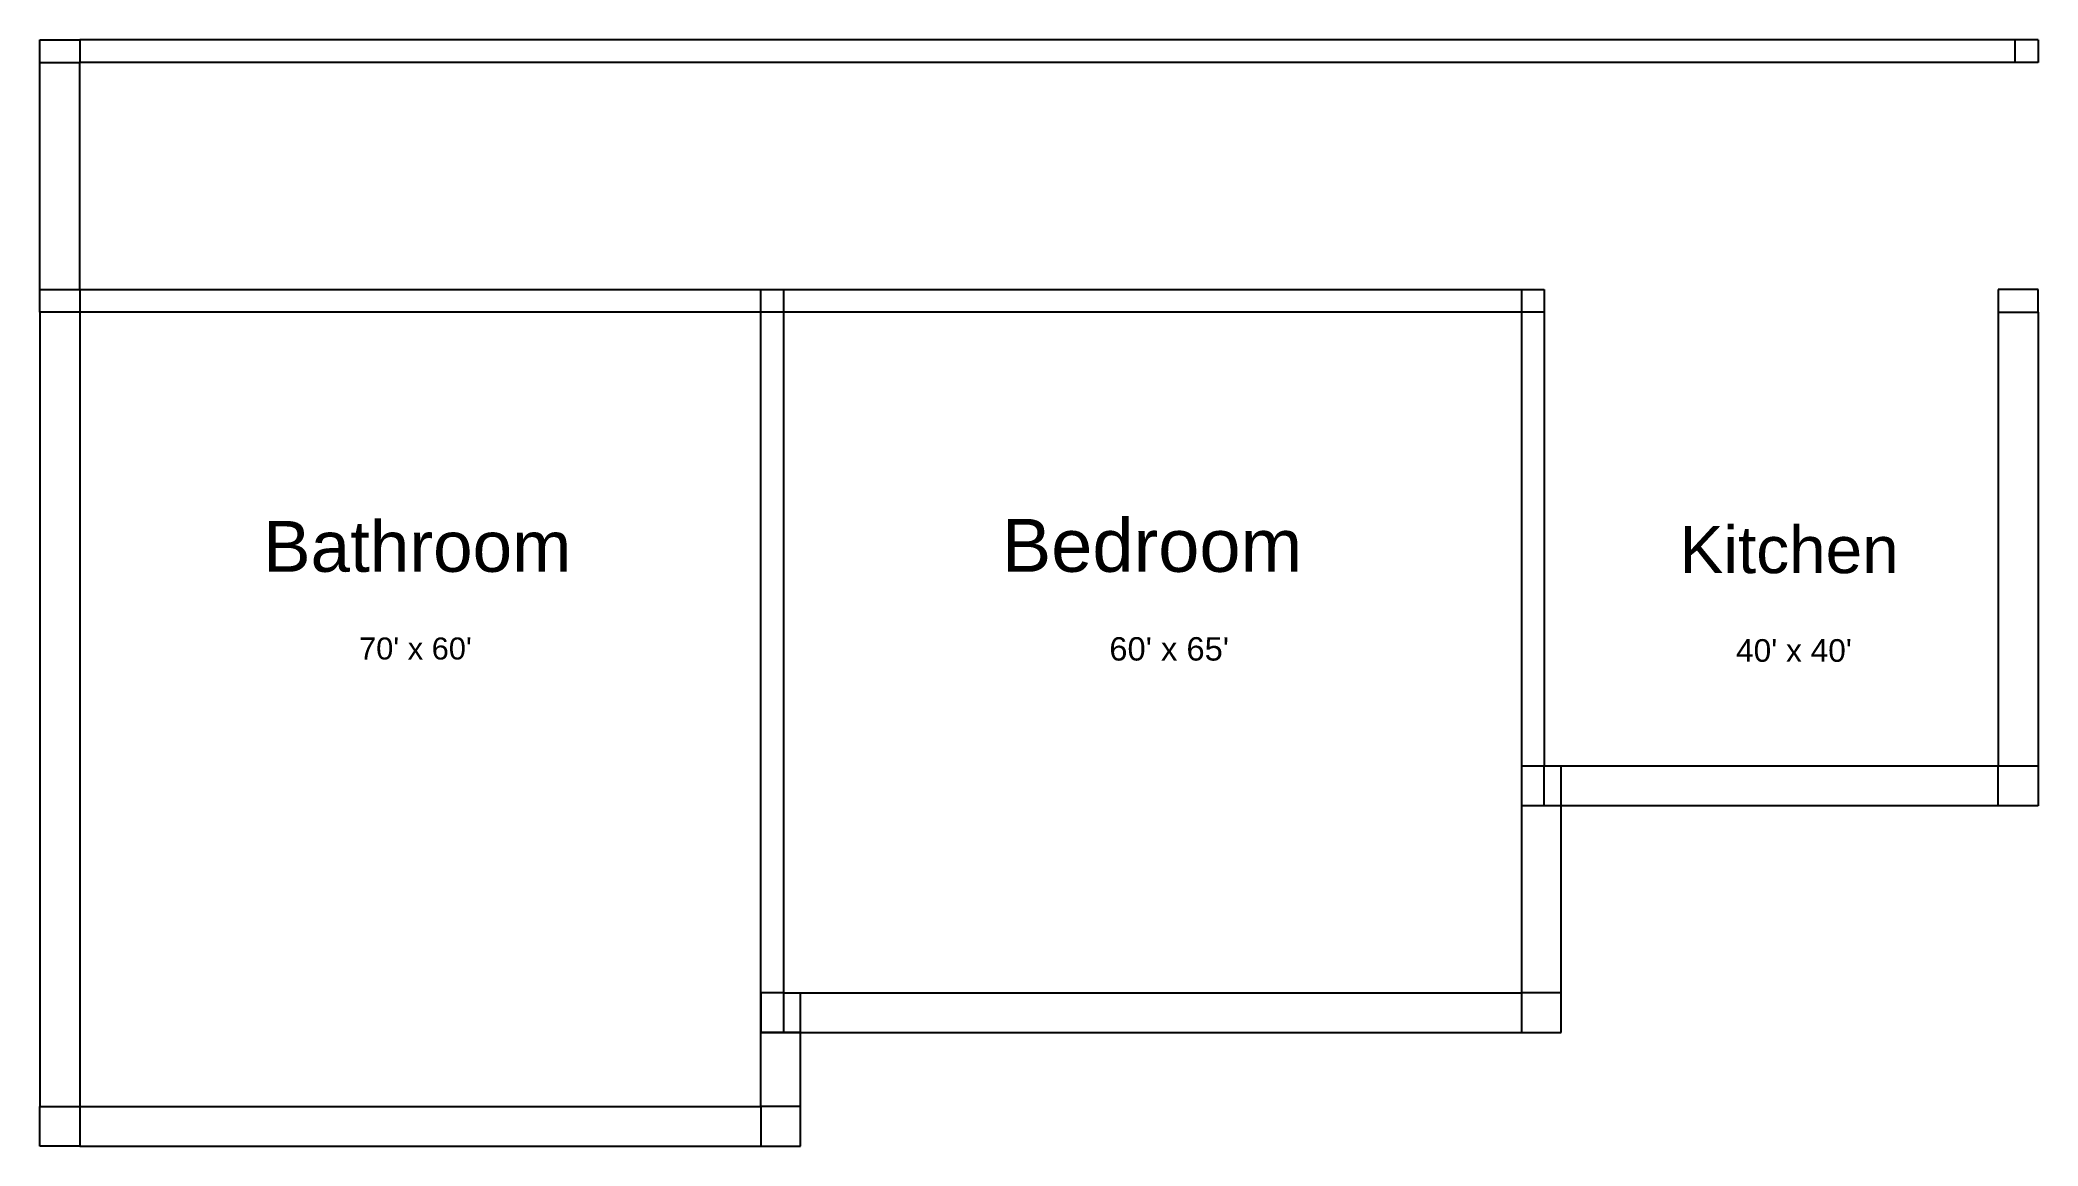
# Model space of a CAD drawing. Header units: inches. Extents: x 10000 to 186000, y 82500 to 180000.
import ezdxf

# ---------------------------------------------------------------- set-up
doc = ezdxf.new("R2010")
doc.units = ezdxf.units.IN
doc.header["$MEASUREMENT"] = 0
doc.styles.get("Standard").update_dxf_attribs({"font": 'arial.ttf'})

msp = doc.modelspace()

# ---------------------------------------------------------------- linework, layer by layer
for p, q in [((10000, 178000), (10000, 180000)), ((10000, 180000), (13500, 180000)), ((13500, 180000), (13500, 178000)), ((184000, 180000), (13500, 180000)), ((184000, 178000), (184000, 180000)), ((186000, 180000), (184000, 180000)), ((186000, 180000), (186000, 178000)), ((10000, 158000), (10000, 178000)), ((10000, 178000), (13500, 178000)), ((13500, 158000), (13500, 178000)), ((184000, 178000), (13500, 178000)), ((186000, 178000), (184000, 178000)), ((10000, 158000), (13500, 158000)), ((10000, 156000), (10000, 158000)), ((13500, 158000), (13500, 156000)), ((13500, 158000), (73500, 158000)), ((73500, 156000), (73500, 158000)), ((73500, 158000), (75500, 158000)), ((75500, 158000), (75500, 156000)), ((75500, 158000), (140500, 158000)), ((140500, 158000), (140500, 156000)), ((140500, 158000), (142500, 158000)), ((142500, 158000), (142500, 156000)), ((182500, 158000), (182500, 156000)), ((186000, 158000), (182500, 158000)), ((186000, 156000), (186000, 158000)), ((13500, 156000), (10000, 156000)), ((10000, 156000), (10000, 86000)), ((13500, 156000), (13500, 86000)), ((73500, 156000), (13500, 156000)), ((73500, 86000), (73500, 156000)), ((75500, 156000), (73500, 156000)), ((75500, 156000), (75500, 96000)), ((140500, 156000), (75500, 156000)), ((142500, 156000), (140500, 156000)), ((140500, 156000), (140500, 96000)), ((142500, 156000), (142500, 116000)), ((182500, 156000), (186000, 156000)), ((182500, 156000), (182500, 116000)), ((186000, 156000), (186000, 116000)), ((142500, 116000), (140500, 116000)), ((182500, 116000), (142500, 116000)), ((142500, 112500), (142500, 116000)), ((144000, 112500), (144000, 116000)), ((186000, 116000), (182500, 116000)), ((182500, 112500), (182500, 116000)), ((186000, 116000), (186000, 112500)), ((142500, 112500), (140500, 112500)), ((182500, 112500), (142500, 112500)), ((144000, 96000), (144000, 112500)), ((186000, 112500), (182500, 112500)), ((75500, 96000), (73500, 96000)), ((73500, 96000), (73500, 92500)), ((75500, 96000), (75500, 92500)), ((75500, 96000), (140500, 96000)), ((77000, 92500), (77000, 96000)), ((140500, 96000), (140500, 92500)), ((144000, 96000), (140500, 96000)), ((144000, 92500), (144000, 96000)), ((75500, 92500), (73500, 92500)), ((73500, 92500), (77000, 92500)), ((77000, 92500), (75500, 92500)), ((77000, 86000), (77000, 92500)), ((77000, 92500), (140500, 92500)), ((140500, 92500), (144000, 92500)), ((10000, 82500), (10000, 86000)), ((10000, 86000), (13500, 86000)), ((13500, 86000), (13500, 82500)), ((13500, 86000), (73500, 86000)), ((73500, 86000), (73500, 82500)), ((77000, 86000), (73500, 86000)), ((77000, 82500), (77000, 86000)), ((13500, 82500), (10000, 82500)), ((13500, 82500), (73500, 82500)), ((73500, 82500), (77000, 82500))]:
    msp.add_line(p, q)

# ---------------------------------------------------------------- texts
for s, height, p in [('Bathroom', 4481.8, (29663, 133117)), ('Bedroom', 4668.8, (94725, 133117)), ('Kitchen', 4142.7, (154427, 132999)), ("70' x 60'", 1941.1, (38109, 125387)), ("60' x 65'", 2061.7, (104194, 125295)), ("40' x 40'", 1994.6, (159398, 125187))]:
    msp.add_text(s, height=height).set_placement(p)

doc.saveas('drawing.dxf')
